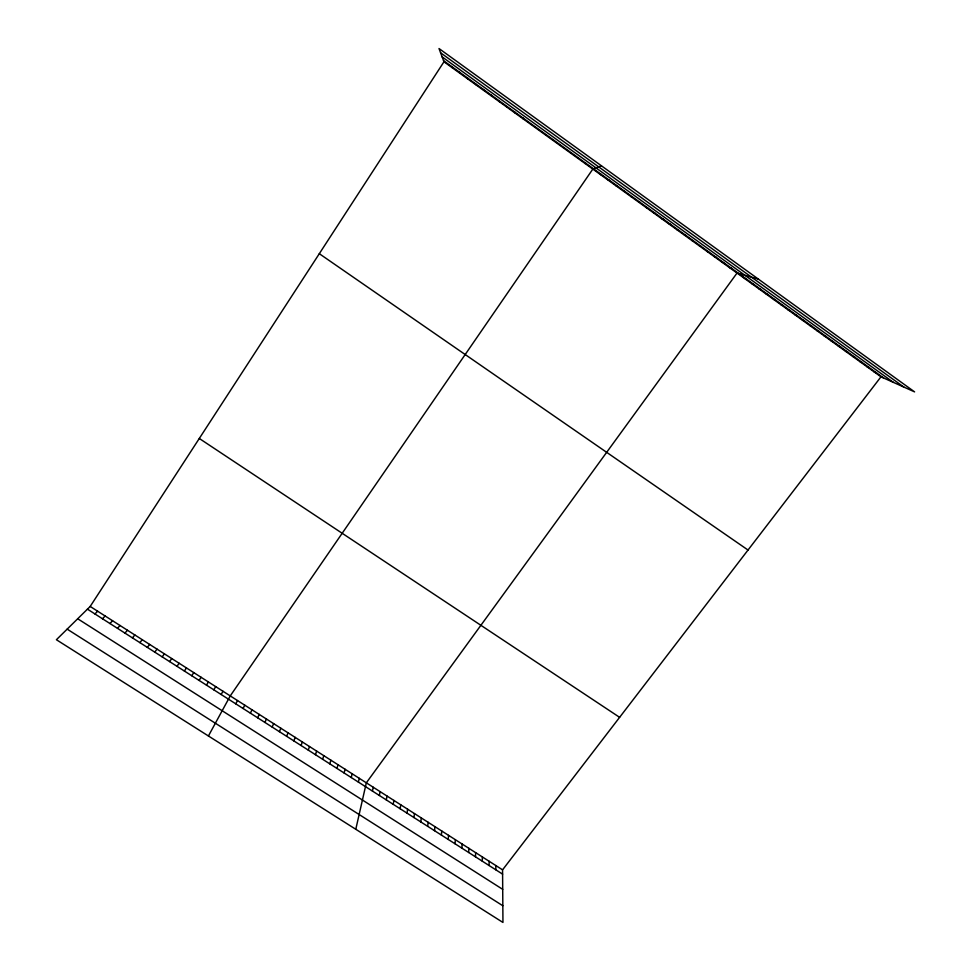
<?xml version="1.0" encoding="UTF-8"?>
<svg xmlns="http://www.w3.org/2000/svg" width="971" height="971" viewBox="0 0 971 971"><rect width="100%" height="100%" fill="white"/><g stroke="black" fill="none" stroke-linecap="round" stroke-linejoin="round"><path stroke-width="1.46" d="M495.841 869.822L495.841 865.562M489.068 865.501L489.117 861.265M499.361 101.712L499.373 100.948M482.284 861.168L482.381 856.956M475.487 856.835L475.632 852.647M468.69 852.502L468.872 848.326M461.88 848.156L462.111 844.005M455.059 843.799L455.338 839.684M448.226 839.442L448.541 835.339M441.392 835.072L441.744 831.006M507.226 107.38L507.299 106.664M434.535 830.703L434.947 826.661M427.677 826.321L428.126 822.303M420.807 821.939L421.305 817.946M413.925 817.546L414.471 813.577M407.031 813.14L407.626 809.207M400.137 808.734L400.768 804.825M393.219 804.328L393.898 800.432M386.3 799.91L387.016 796.05M515.067 113.037L515.2 112.357M379.37 795.48L380.134 791.644M372.427 791.049L373.24 787.238M355.787 829.27L366.334 782.832L737.038 273.045L758.4 279.114M358.36 782.08L359.27 778.317M351.235 777.528L352.194 773.802M344.098 772.977L345.106 769.275M336.961 768.413L338.005 764.735M522.908 118.693L523.09 118.049M329.8 763.849L330.893 760.196M322.639 759.273L323.78 755.644M315.454 754.698L316.643 751.093M308.268 750.098L309.506 746.529M301.071 745.51L302.357 741.965M293.861 740.909L295.196 737.39M286.639 736.297L288.023 732.814M279.405 731.685L280.837 728.226M272.159 727.061L273.64 723.626M264.913 722.424L266.442 719.026M257.643 717.787L259.221 714.413M250.372 713.151L251.999 709.801M243.078 708.49L244.753 705.177M235.783 703.841L237.507 700.54M208.425 735.969L230.248 695.904L592.82 169.088L601.462 165.835M221.145 694.496L222.978 691.267M213.814 689.823L215.696 686.606M206.471 685.125L208.401 681.958M199.116 680.44L201.094 677.285M880.976 376.809L502.565 869.846L502.954 922.45L56.403 639.731L90.194 606.45L443.965 61.78L439.013 48.55L914.597 391.883L880.976 376.809L443.965 61.78M191.76 675.731L193.787 672.612M184.381 671.022L186.456 667.939M176.989 666.312L179.113 663.254M169.585 661.591L171.77 658.556M162.181 656.857L164.415 653.859M154.753 652.124L157.035 649.15M147.325 647.378L149.655 644.428M139.885 642.62L142.264 639.707M132.42 637.862L134.86 634.973M124.956 633.092L127.444 630.24M117.479 628.322L120.016 625.494M109.99 623.54L112.575 620.748M102.477 618.758L105.123 615.99M94.964 613.963L97.658 611.22M585.112 163.529L585.756 163.225M600.527 174.646L601.28 174.428M608.222 180.193L609.023 180.011M615.893 185.728L616.767 185.582M623.564 191.251L624.487 191.153M631.211 196.773L632.194 196.712M638.857 202.271L639.889 202.259M646.48 207.77L647.572 207.794M654.102 213.268L655.243 213.317M661.7 218.742L662.89 218.839M669.286 224.216L670.536 224.35M676.872 229.678L678.171 229.86M684.434 235.128L685.781 235.346M691.983 240.577L693.391 240.832M699.521 246.003L700.989 246.306M707.046 251.428L708.563 251.768M714.559 256.854L716.137 257.23M722.06 262.255L723.686 262.668M729.561 267.656L731.236 268.105M744.344 278.313L746.116 278.847M751.639 283.581L753.46 284.139M758.921 288.824L760.803 289.431M766.192 294.067L768.122 294.711M773.45 299.299L775.428 299.978M780.696 304.53L782.735 305.246M787.93 309.749L790.018 310.502M795.164 314.956L797.3 315.745M802.374 320.151L804.558 320.976M809.583 325.346L811.817 326.207M816.769 330.528L819.051 331.427M823.942 335.699L826.285 336.634M831.115 340.87L833.494 341.841M838.276 346.028L840.704 347.035M845.413 351.186L847.901 352.218M852.55 356.321L855.075 357.401M859.675 361.455L862.248 362.571M866.787 366.589L869.409 367.73M873.888 371.699L876.558 372.888M77.692 618.758L502.711 889.351M67.157 629.135L502.832 905.749M90.194 606.45L502.565 869.846M87.439 609.157L502.602 874.143M199.298 438.479L619.619 717.338M319.313 253.698L748.022 550.035M440.591 52.786L903.867 387.077M442.145 56.913L893.369 382.368M443.565 60.712L883.695 378.035M451.576 66.489L451.916 67.521M459.586 72.255L459.866 73.238M467.573 78.02L467.791 78.954M475.535 83.761L475.705 84.659M483.497 89.502L483.607 90.352M491.447 95.231L491.496 96.044"/></g></svg>
